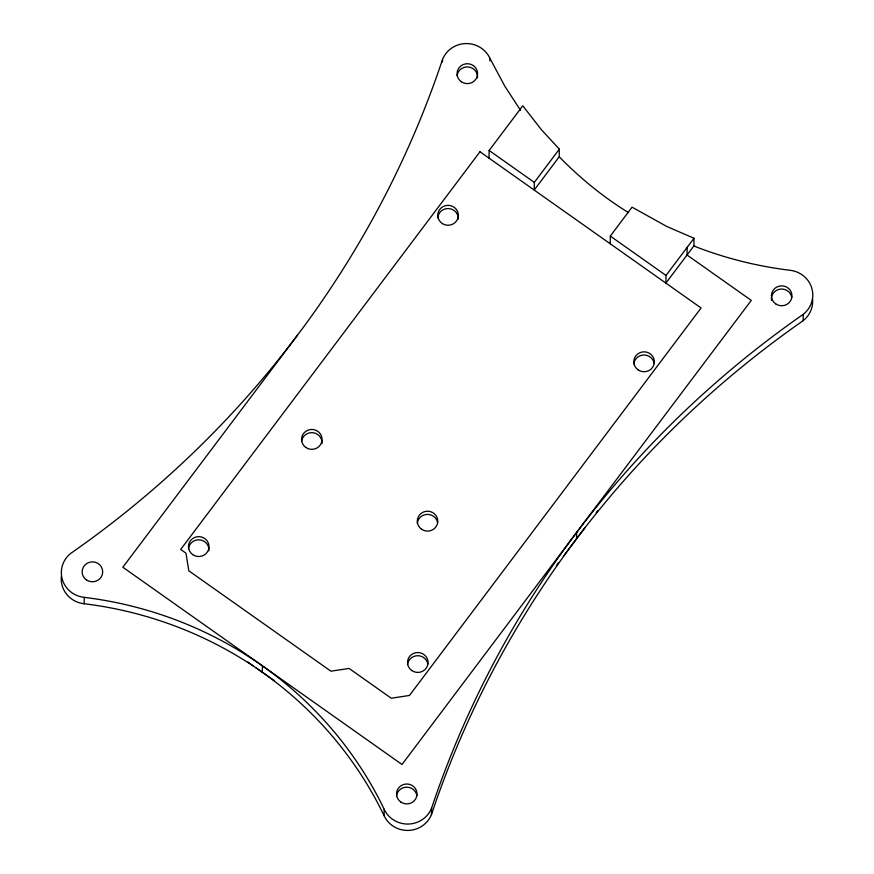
<?xml version="1.0" encoding="UTF-8"?>
<svg xmlns="http://www.w3.org/2000/svg" width="874" height="874" viewBox="0 0 874 874"><rect width="100%" height="100%" fill="white"/><g stroke="black" fill="none" stroke-linecap="round" stroke-linejoin="round"><path stroke-width="1.31" d="M812.536 298.81A25.663 24.854 1 0 1 803.13 320.703A1012.726 980.912 1 0 0 431.472 814.546A25.663 24.854 1 0 1 408.169 830.431A25.663 24.854 1 0 1 384.068 815.65A383.336 371.297 1 0 0 84.166 603.737L84.275 597.357A25.663 24.854 1 0 1 62.382 579.648A25.663 24.854 1 0 1 70.87 553.297A1012.726 980.912 1 0 0 442.528 59.454A25.663 24.854 1 0 1 465.831 43.569A25.663 24.854 1 0 1 489.932 58.35L504.779 86.122L520.543 110.364M262.309 672.237L262.418 665.857M384.068 815.65L384.189 809.269A383.336 371.297 1 0 0 84.275 597.357M442.484 61.999L442.528 59.454M431.472 814.546L431.581 808.166A1012.726 980.912 1 0 1 803.25 314.323A25.663 24.854 1 0 0 811.727 287.972A25.663 24.854 1 0 0 789.834 270.263A383.336 371.297 1 0 1 696.283 246.96L693.88 245.922L694.011 238.263L666.949 226.563L632.033 207.16L610.314 236.089L610.183 243.748M489.877 60.907L489.932 58.35M489.014 158.128L489.145 150.481L522.783 105.787L541.552 129.876L559.349 149.137L559.218 156.796L534.189 190.051L534.32 182.393L559.349 149.137M576.523 538.821L576.643 532.441M694.011 238.263L666.021 275.452L665.89 283.11L693.88 245.922M687.172 247.353L687.04 255.011L751.279 300.394L402.007 764.477L122.841 567.226L297.477 335.179M803.13 320.703L803.25 314.323M556.847 564.965L558.486 562.78M563.413 556.246L584.728 527.929M596.21 512.667L597.849 510.492M628.526 212.644C603.213 197.032 579.997 178.045 559.218 156.796M489.145 150.481L534.32 182.393M610.314 236.089L666.021 275.452M247.91 662.055L253.449 665.977M255.667 667.539L274.491 680.846M437.765 217.921A10.259 9.942 1 0 1 448.57 208.558A10.259 9.942 1 0 1 458.26 219.035M633.814 363.912A10.259 9.942 1 0 1 654.156 363.442M417.28 523.297A10.259 9.942 1 0 1 437.623 522.827M301.541 441.523A10.259 9.942 1 0 1 312.837 432.706A10.259 9.942 1 0 1 321.96 443.653M407.513 664.601A10.259 9.942 1 0 1 427.856 664.131M431.581 808.166A25.663 24.854 1 0 1 408.278 824.051A25.663 24.854 1 0 1 384.189 809.269M771.502 300.514A10.259 9.942 1 0 1 780.045 289.163A10.259 9.942 1 0 1 791.778 297.455M457.069 75.798A10.259 9.942 1 0 1 468.355 66.981A10.259 9.942 1 0 1 477.477 77.928M396.523 796.072A10.259 9.942 1 0 1 416.865 795.602M84.166 603.737A25.663 24.854 1 0 1 61.366 576.37M188.478 548.697A10.259 9.942 1 0 1 199.775 539.881A10.259 9.942 1 0 1 208.897 550.828M479.99 151.759L180.7 549.44L185.965 553.166L188.828 570.809L330.896 671.188L349.108 668.446L391.257 698.217L409.469 695.464L701.09 307.976L479.99 151.759M442.452 223.613A10.259 9.942 1 0 0 458.315 215.845A10.259 9.942 1 0 0 443.424 206.417A10.259 9.942 1 0 0 442.452 223.613M638.031 369.811A10.259 9.942 1 0 0 654.287 362.841A10.259 9.942 1 0 0 639.91 352.692A10.259 9.942 1 0 0 638.031 369.811M421.497 529.196A10.259 9.942 1 0 0 437.743 522.237A10.259 9.942 1 0 0 423.377 512.077A10.259 9.942 1 0 0 421.497 529.196M305.769 447.422A10.259 9.942 1 0 0 322.014 440.463A10.259 9.942 1 0 0 307.648 430.303A10.259 9.942 1 0 0 305.769 447.422M411.73 670.5A10.259 9.942 1 0 0 427.987 663.541A10.259 9.942 1 0 0 413.61 653.381A10.259 9.942 1 0 0 411.73 670.5M400.74 801.982A10.259 9.942 1 0 0 416.985 795.012A10.259 9.942 1 0 0 402.619 784.852A10.259 9.942 1 0 0 400.74 801.982M86.373 579.855A10.259 9.942 1 0 0 102.629 572.885A10.259 9.942 1 0 0 88.252 562.736A10.259 9.942 1 0 0 86.373 579.855M775.653 303.824A10.259 9.942 1 0 0 791.899 296.854A10.259 9.942 1 0 0 777.532 286.705A10.259 9.942 1 0 0 775.653 303.824M461.286 81.697A10.259 9.942 1 0 0 477.532 74.738A10.259 9.942 1 0 0 463.165 64.578A10.259 9.942 1 0 0 461.286 81.697M192.695 554.608A10.259 9.942 1 0 0 208.952 547.637A10.259 9.942 1 0 0 194.574 537.488A10.259 9.942 1 0 0 192.695 554.608"/></g></svg>
